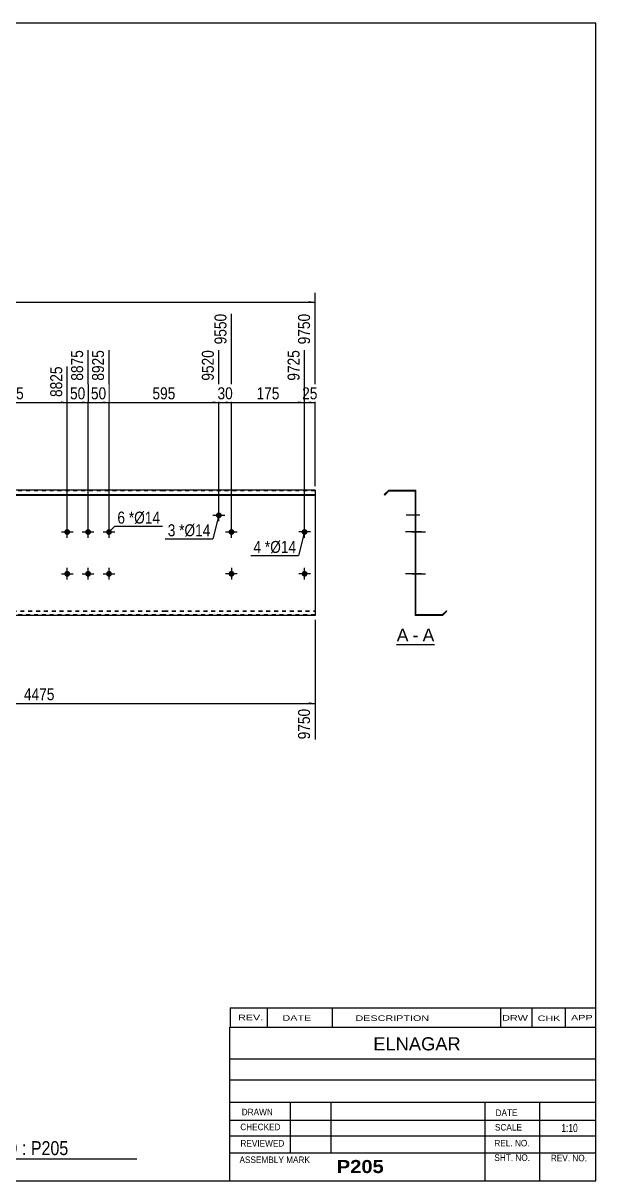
# Model space of a CAD drawing. Header units: millimetres. Extents: x -71 to 331, y -150 to 127.
# Drawn here: x 194.2 to 331.2, y -150.2 to 126.8 of the extents above; entities that cross this region are included whole.
import ezdxf

# ---------------------------------------------------------------- set-up
doc = ezdxf.new("R2010")
doc.units = ezdxf.units.MM
doc.linetypes.add('DXK_LINE_DOT1', pattern=[1.8814, 0.9407, -0.9407])
doc.styles.add('Arial', font='ARIAL.TTF', dxfattribs={"height": 0.2})
doc.styles.add('Arial Bold', font='ARIALBD.TTF', dxfattribs={"height": 0.2})
doc.styles.add('Arial Narrow', font='ARIALN.TTF', dxfattribs={"height": 0.2})

# ---------------------------------------------------------------- blocks, each defined once
blk = doc.blocks.new('Unknown-629092349-2026')
at = {"color": 5, "linetype": 'Continuous'}
for p, q in [((331.25, 126.75), (-68.75, 126.75)), ((-68.75, 126.75), (-68.75, -150.25)), ((331.25, -150.25), (331.25, 126.75)), ((-68.75, -150.25), (331.25, -150.25))]:
    blk.add_line(p, q, dxfattribs=at)
at = {"color": 174, "linetype": 'Continuous', "style": 'Arial'}
blk.add_text('Tekla structures', height=1.9102, rotation=90, dxfattribs=at).set_placement((-69.25, -149.75))
blk = doc.blocks.new('Unknown-629092349-12 - 1241')
at = {"color": 7, "linetype": 'Continuous'}
blk.add_line((283.57, -21.95), (292.6, -21.95), dxfattribs=at)
at = {"color": 0, "linetype": 'Continuous'}
blk.add_wipeout([(286.42, -21.2), (286.42, -18), (283.57, -18), (283.57, -21.2)], dxfattribs=at)
blk.add_wipeout([(288.8, -21.2), (288.8, -18), (287.38, -18), (287.38, -21.2)], dxfattribs=at)
at = {"color": 96, "linetype": 'Continuous', "style": 'Arial'}
blk.add_text('A', height=3.06, dxfattribs=at).set_placement((283.57, -21.2))
at = {"color": 0, "linetype": 'Continuous'}
blk.add_wipeout([(292.6, -21.2), (292.6, -18), (289.76, -18), (289.76, -21.2)], dxfattribs=at)
at = {"color": 96, "linetype": 'Continuous', "style": 'Arial'}
for s, p in [('A', (289.76, -21.2)), ('-', (287.38, -21.2))]:
    blk.add_text(s, height=3.06, dxfattribs=at).set_placement(p)
blk = doc.blocks.new('Part-629092349-1218 - 1203')
at = {"color": 2, "linetype": 'Continuous'}
for p, q in [((0, -15), (0, 15)), ((36.11, 15), (0, 15)), ((0, 13.94), (36.11, 13.94)), ((72.4, 15), (36.21, 15)), ((36.21, 13.94), (72.4, 13.94)), ((119.21, 15), (72.5, 15)), ((72.5, 13.94), (119.21, 13.94)), ((144.71, 15), (119.31, 15)), ((119.31, 13.94), (144.71, 13.94)), ((191.52, 15), (144.81, 15)), ((144.81, 13.94), (191.52, 13.94)), ((227.81, 15), (191.62, 15)), ((191.62, 13.94), (227.81, 13.94)), ((264.03, 15), (227.91, 15)), ((227.91, 13.94), (264.03, 13.94)), ((264.03, 15), (264.03, -15)), ((0, 13.83), (36.11, 13.83)), ((36.21, 13.83), (72.4, 13.83)), ((72.5, 13.83), (119.21, 13.83)), ((119.31, 13.83), (144.71, 13.83)), ((144.81, 13.83), (191.52, 13.83)), ((191.62, 13.83), (227.81, 13.83)), ((227.91, 13.83), (264.03, 13.83)), ((36.11, -15), (0, -15)), ((72.4, -15), (36.21, -15)), ((119.21, -15), (72.5, -15)), ((144.71, -15), (119.31, -15)), ((191.52, -15), (144.81, -15)), ((227.81, -15), (191.62, -15)), ((264.03, -15), (227.91, -15))]:
    blk.add_line(p, q, dxfattribs=at)
at = {"color": 7, "linetype": 'DXK_LINE_DOT1'}
for p, q in [((36.11, 14.85), (0, 14.85)), ((72.4, 14.85), (36.21, 14.85)), ((119.21, 14.85), (72.5, 14.85)), ((144.71, 14.85), (119.31, 14.85)), ((191.52, 14.85), (144.81, 14.85)), ((227.81, 14.85), (191.62, 14.85)), ((264.03, 14.85), (227.91, 14.85)), ((0, -13.83), (36.11, -13.83)), ((36.21, -13.83), (72.4, -13.83)), ((72.5, -13.83), (119.21, -13.83)), ((119.31, -13.83), (144.71, -13.83)), ((144.81, -13.83), (191.52, -13.83)), ((191.62, -13.83), (227.81, -13.83)), ((227.91, -13.83), (264.03, -13.83)), ((0, -13.94), (36.11, -13.94)), ((36.11, -14.85), (0, -14.85)), ((36.21, -13.94), (72.4, -13.94)), ((72.4, -14.85), (36.21, -14.85)), ((72.5, -13.94), (119.21, -13.94)), ((119.21, -14.85), (72.5, -14.85)), ((119.31, -13.94), (144.71, -13.94)), ((144.71, -14.85), (119.31, -14.85)), ((144.81, -13.94), (191.52, -13.94)), ((191.52, -14.85), (144.81, -14.85)), ((191.62, -13.94), (227.81, -13.94)), ((227.81, -14.85), (191.62, -14.85)), ((227.91, -13.94), (264.03, -13.94)), ((264.03, -14.85), (227.91, -14.85))]:
    blk.add_line(p, q, dxfattribs=at)
blk = doc.blocks.new('Bolt-629092349-1228 - 1203')
at = {"linetype": 'Continuous'}
for points in [[(204.02, 5, -1), (205.42, 5, -1)], [(209.02, 5, -1), (210.42, 5, -1)], [(214.02, 5, -1), (215.42, 5, -1)], [(204.02, -5, -1), (205.42, -5, -1)], [(209.02, -5, -1), (210.42, -5, -1)], [(214.02, -5, -1), (215.42, -5, -1)]]:
    blk.add_hatch(color=3, dxfattribs=at).paths.add_polyline_path(points)
at = {"color": 3, "linetype": 'Continuous'}
for p, q in [((204.72, 3.6), (204.72, 6.4)), ((209.72, 3.6), (209.72, 6.4)), ((214.72, 3.6), (214.72, 6.4)), ((203.32, 5), (206.12, 5)), ((208.32, 5), (211.12, 5)), ((213.32, 5), (216.12, 5)), ((203.32, -5), (206.12, -5)), ((204.72, -6.4), (204.72, -3.6)), ((208.32, -5), (211.12, -5)), ((209.72, -6.4), (209.72, -3.6)), ((213.32, -5), (216.12, -5)), ((214.72, -6.4), (214.72, -3.6))]:
    blk.add_line(p, q, dxfattribs=at)
blk = doc.blocks.new('Bolt-629092349-1232 - 1203')
at = {"linetype": 'Continuous'}
blk.add_hatch(color=3, dxfattribs=at).paths.add_polyline_path([(240.31, 8.99, -1), (241.71, 8.99, -1)])
at = {"color": 3, "linetype": 'Continuous'}
for p, q in [((239.61, 8.99), (242.41, 8.99)), ((241.01, 7.59), (241.01, 10.39))]:
    blk.add_line(p, q, dxfattribs=at)
blk = doc.blocks.new('Bolt-629092349-1233 - 1203')
at = {"linetype": 'Continuous'}
blk.add_hatch(color=3, dxfattribs=at).paths.add_polyline_path([(243.33, 5, -1), (244.73, 5, -1)])
at = {"color": 3, "linetype": 'Continuous'}
for p, q in [((244.03, 3.6), (244.03, 6.4)), ((242.63, 5), (245.43, 5))]:
    blk.add_line(p, q, dxfattribs=at)
blk = doc.blocks.new('Bolt-629092349-1234 - 1203')
at = {"linetype": 'Continuous'}
blk.add_hatch(color=3, dxfattribs=at).paths.add_polyline_path([(244.73, -5, -1), (243.33, -5, -1)])
at = {"color": 3, "linetype": 'Continuous'}
for p, q in [((245.43, -5), (242.63, -5)), ((244.03, -3.6), (244.03, -6.4))]:
    blk.add_line(p, q, dxfattribs=at)
blk = doc.blocks.new('Bolt-629092349-1235 - 1203')
at = {"linetype": 'Continuous'}
for points in [[(157.21, 5, -1), (158.61, 5, -1)], [(260.83, 5, -1), (262.23, 5, -1)]]:
    blk.add_hatch(color=3, dxfattribs=at).paths.add_polyline_path(points)
at = {"color": 3, "linetype": 'Continuous'}
for p, q in [((157.91, 3.6), (157.91, 6.4)), ((261.53, 3.6), (261.53, 6.4)), ((159.31, 5), (156.51, 5)), ((262.93, 5), (260.13, 5))]:
    blk.add_line(p, q, dxfattribs=at)
blk = doc.blocks.new('Bolt-629092349-1236 - 1203')
at = {"linetype": 'Continuous'}
for points in [[(157.21, -5, -1), (158.61, -5, -1)], [(260.83, -5, -1), (262.23, -5, -1)]]:
    blk.add_hatch(color=3, dxfattribs=at).paths.add_polyline_path(points)
at = {"color": 3, "linetype": 'Continuous'}
for p, q in [((159.31, -5), (156.51, -5)), ((157.91, -6.4), (157.91, -3.6)), ((262.93, -5), (260.13, -5)), ((261.53, -6.4), (261.53, -3.6))]:
    blk.add_line(p, q, dxfattribs=at)
blk = doc.blocks.new('Bolt-629092349-1248 - 1241')
at = {"linetype": 'Continuous'}
blk.add_hatch(color=3, dxfattribs=at).paths.add_polyline_path([(288.01, 9.69), (288.01, 8.29), (288.16, 8.29), (288.16, 9.69)])
at = {"color": 3, "linetype": 'Continuous'}
for p, q in [((289.11, 8.99), (285.81, 8.99)), ((288.16, 9.69), (288.01, 9.69)), ((288.16, 8.29), (288.01, 8.29))]:
    blk.add_line(p, q, dxfattribs=at)
blk = doc.blocks.new('Part-629092349-1243 - 1241')
at = {"color": 2, "linetype": 'Continuous'}
for p, q in [((281.66, 15), (280.6, 13.94)), ((280.6, 13.94), (280.71, 13.83)), ((280.71, 13.83), (281.73, 14.85)), ((281.66, 15), (288.16, 15)), ((281.73, 14.85), (288.01, 14.85)), ((288.01, 14.85), (288.01, -15)), ((288.16, -14.85), (288.16, 15)), ((295.47, -13.83), (294.45, -14.85)), ((295.57, -13.94), (295.47, -13.83)), ((294.51, -15), (288.01, -15)), ((294.45, -14.85), (288.16, -14.85)), ((294.51, -15), (295.57, -13.94))]:
    blk.add_line(p, q, dxfattribs=at)
blk = doc.blocks.new('Bolt-629092349-1244 - 1241')
at = {"linetype": 'Continuous'}
for points in [[(288.01, 5.7), (288.01, 4.3), (288.16, 4.3), (288.16, 5.7)], [(288.01, 5.7), (288.01, 4.3), (288.16, 4.3), (288.16, 5.7)], [(288.01, 5.7), (288.01, 4.3), (288.16, 4.3), (288.16, 5.7)], [(288.01, -4.3), (288.01, -5.7), (288.16, -5.7), (288.16, -4.3)], [(288.01, -4.3), (288.01, -5.7), (288.16, -5.7), (288.16, -4.3)], [(288.01, -4.3), (288.01, -5.7), (288.16, -5.7), (288.16, -4.3)]]:
    blk.add_hatch(color=3, dxfattribs=at).paths.add_polyline_path(points)
at = {"color": 3, "linetype": 'Continuous'}
for p, q in [((288.16, 5.7), (288.01, 5.7)), ((288.16, 5.7), (288.01, 5.7)), ((288.16, 5.7), (288.01, 5.7)), ((289.46, 5), (286.16, 5)), ((289.46, 5), (286.16, 5)), ((289.46, 5), (286.16, 5)), ((288.16, 4.3), (288.01, 4.3)), ((288.16, 4.3), (288.01, 4.3)), ((288.16, 4.3), (288.01, 4.3)), ((289.46, -5), (286.16, -5)), ((289.46, -5), (286.16, -5)), ((289.46, -5), (286.16, -5)), ((288.16, -4.3), (288.01, -4.3)), ((288.16, -4.3), (288.01, -4.3)), ((288.16, -4.3), (288.01, -4.3)), ((288.16, -5.7), (288.01, -5.7)), ((288.16, -5.7), (288.01, -5.7)), ((288.16, -5.7), (288.01, -5.7))]:
    blk.add_line(p, q, dxfattribs=at)
blk = doc.blocks.new('Bolt-629092349-1245 - 1241')
at = {"linetype": 'Continuous'}
blk.add_hatch(color=3, dxfattribs=at).paths.add_polyline_path([(288.01, 9.69), (288.01, 8.29), (288.16, 8.29), (288.16, 9.69)])
at = {"color": 3, "linetype": 'Continuous'}
for p, q in [((289.11, 8.99), (285.81, 8.99)), ((288.16, 9.69), (288.01, 9.69)), ((288.16, 8.29), (288.01, 8.29))]:
    blk.add_line(p, q, dxfattribs=at)
blk = doc.blocks.new('Bolt-629092349-1246 - 1241')
at = {"linetype": 'Continuous'}
blk.add_hatch(color=3, dxfattribs=at).paths.add_polyline_path([(288.01, 5.7), (288.01, 4.3), (288.16, 4.3), (288.16, 5.7)])
at = {"color": 3, "linetype": 'Continuous'}
for p, q in [((288.16, 5.7), (288.01, 5.7)), ((289.11, 5), (285.81, 5)), ((288.16, 4.3), (288.01, 4.3))]:
    blk.add_line(p, q, dxfattribs=at)
blk = doc.blocks.new('Bolt-629092349-1247 - 1241')
at = {"linetype": 'Continuous'}
blk.add_hatch(color=3, dxfattribs=at).paths.add_polyline_path([(288.16, -5.7), (288.16, -4.3), (288.01, -4.3), (288.01, -5.7)])
at = {"color": 3, "linetype": 'Continuous'}
for p, q in [((288.16, -4.3), (288.01, -4.3)), ((288.96, -5), (288.01, -5)), ((288.16, -5.7), (288.01, -5.7))]:
    blk.add_line(p, q, dxfattribs=at)
blk = doc.blocks.new('Bolt-629092349-1249 - 1241')
at = {"linetype": 'Continuous'}
blk.add_hatch(color=3, dxfattribs=at).paths.add_polyline_path([(288.01, 5.7), (288.01, 4.3), (288.16, 4.3), (288.16, 5.7)])
at = {"color": 3, "linetype": 'Continuous'}
for p, q in [((288.16, 5.7), (288.01, 5.7)), ((289.11, 5), (285.81, 5)), ((288.16, 4.3), (288.01, 4.3))]:
    blk.add_line(p, q, dxfattribs=at)
blk = doc.blocks.new('Bolt-629092349-1250 - 1241')
at = {"linetype": 'Continuous'}
blk.add_hatch(color=3, dxfattribs=at).paths.add_polyline_path([(288.16, -5.7), (288.16, -4.3), (288.01, -4.3), (288.01, -5.7)])
at = {"color": 3, "linetype": 'Continuous'}
for p, q in [((288.16, -4.3), (288.01, -4.3)), ((288.96, -5), (288.01, -5)), ((288.16, -5.7), (288.01, -5.7))]:
    blk.add_line(p, q, dxfattribs=at)
blk = doc.blocks.new('Bolt-629092349-1251 - 1241')
at = {"linetype": 'Continuous'}
blk.add_hatch(color=3, dxfattribs=at).paths.add_polyline_path([(288.01, 5.7), (288.01, 4.3), (288.16, 4.3), (288.16, 5.7)])
blk.add_hatch(color=3, dxfattribs=at).paths.add_polyline_path([(288.01, 5.7), (288.01, 4.3), (288.16, 4.3), (288.16, 5.7)])
at = {"color": 3, "linetype": 'Continuous'}
for p, q in [((288.01, 5.7), (288.16, 5.7)), ((288.01, 5.7), (288.16, 5.7)), ((287.21, 5), (290.51, 5)), ((287.21, 5), (290.51, 5)), ((288.01, 4.3), (288.16, 4.3)), ((288.01, 4.3), (288.16, 4.3))]:
    blk.add_line(p, q, dxfattribs=at)
blk = doc.blocks.new('Bolt-629092349-1252 - 1241')
at = {"linetype": 'Continuous'}
blk.add_hatch(color=3, dxfattribs=at).paths.add_polyline_path([(288.01, -4.3), (288.01, -5.7), (288.16, -5.7), (288.16, -4.3)])
blk.add_hatch(color=3, dxfattribs=at).paths.add_polyline_path([(288.01, -4.3), (288.01, -5.7), (288.16, -5.7), (288.16, -4.3)])
at = {"color": 3, "linetype": 'Continuous'}
for p, q in [((287.21, -5), (290.51, -5)), ((287.21, -5), (290.51, -5)), ((288.01, -4.3), (288.16, -4.3)), ((288.01, -4.3), (288.16, -4.3)), ((288.01, -5.7), (288.16, -5.7)), ((288.01, -5.7), (288.16, -5.7))]:
    blk.add_line(p, q, dxfattribs=at)
blk = doc.blocks.new('Bolt-629092349-1253 - 1241')
at = {"linetype": 'Continuous'}
for points in [[(288.01, 5.7), (288.01, 4.3), (288.16, 4.3), (288.16, 5.7)], [(288.01, 5.7), (288.01, 4.3), (288.16, 4.3), (288.16, 5.7)], [(288.01, 5.7), (288.01, 4.3), (288.16, 4.3), (288.16, 5.7)], [(288.01, -4.3), (288.01, -5.7), (288.16, -5.7), (288.16, -4.3)], [(288.01, -4.3), (288.01, -5.7), (288.16, -5.7), (288.16, -4.3)], [(288.01, -4.3), (288.01, -5.7), (288.16, -5.7), (288.16, -4.3)]]:
    blk.add_hatch(color=3, dxfattribs=at).paths.add_polyline_path(points)
at = {"color": 3, "linetype": 'Continuous'}
for p, q in [((288.16, 5.7), (288.01, 5.7)), ((288.16, 5.7), (288.01, 5.7)), ((288.16, 5.7), (288.01, 5.7)), ((289.49, 5), (285.69, 5)), ((289.49, 5), (285.69, 5)), ((289.49, 5), (285.69, 5)), ((288.16, 4.3), (288.01, 4.3)), ((288.16, 4.3), (288.01, 4.3)), ((288.16, 4.3), (288.01, 4.3)), ((289.49, -5), (285.69, -5)), ((289.49, -5), (285.69, -5)), ((289.49, -5), (285.69, -5)), ((288.16, -4.3), (288.01, -4.3)), ((288.16, -4.3), (288.01, -4.3)), ((288.16, -4.3), (288.01, -4.3)), ((288.16, -5.7), (288.01, -5.7)), ((288.16, -5.7), (288.01, -5.7)), ((288.16, -5.7), (288.01, -5.7))]:
    blk.add_line(p, q, dxfattribs=at)
blk = doc.blocks.new('Bolt-629092349-1254 - 1241')
at = {"linetype": 'Continuous'}
blk.add_hatch(color=3, dxfattribs=at).paths.add_polyline_path([(288.01, 9.69), (288.01, 8.29), (288.16, 8.29), (288.16, 9.69)])
at = {"color": 3, "linetype": 'Continuous'}
for p, q in [((289.11, 8.99), (285.81, 8.99)), ((288.16, 9.69), (288.01, 9.69)), ((288.16, 8.29), (288.01, 8.29))]:
    blk.add_line(p, q, dxfattribs=at)
blk = doc.blocks.new('Bolt-629092349-1255 - 1241')
at = {"linetype": 'Continuous'}
blk.add_hatch(color=3, dxfattribs=at).paths.add_polyline_path([(288.01, 5.7), (288.01, 4.3), (288.16, 4.3), (288.16, 5.7)])
at = {"color": 3, "linetype": 'Continuous'}
for p, q in [((288.16, 5.7), (288.01, 5.7)), ((289.11, 5), (285.81, 5)), ((288.16, 4.3), (288.01, 4.3))]:
    blk.add_line(p, q, dxfattribs=at)
blk = doc.blocks.new('Bolt-629092349-1256 - 1241')
at = {"linetype": 'Continuous'}
blk.add_hatch(color=3, dxfattribs=at).paths.add_polyline_path([(288.16, -5.7), (288.16, -4.3), (288.01, -4.3), (288.01, -5.7)])
at = {"color": 3, "linetype": 'Continuous'}
for p, q in [((288.99, -5), (287.99, -5)), ((288.16, -4.3), (288.01, -4.3)), ((288.16, -5.7), (288.01, -5.7))]:
    blk.add_line(p, q, dxfattribs=at)
blk = doc.blocks.new('Bolt-629092349-1257 - 1241')
at = {"linetype": 'Continuous'}
blk.add_hatch(color=3, dxfattribs=at).paths.add_polyline_path([(288.01, 9.69), (288.01, 8.29), (288.16, 8.29), (288.16, 9.69)])
at = {"color": 3, "linetype": 'Continuous'}
for p, q in [((289.11, 8.99), (285.81, 8.99)), ((288.16, 9.69), (288.01, 9.69)), ((288.16, 8.29), (288.01, 8.29))]:
    blk.add_line(p, q, dxfattribs=at)
blk = doc.blocks.new('Bolt-629092349-1258 - 1241')
at = {"linetype": 'Continuous'}
blk.add_hatch(color=3, dxfattribs=at).paths.add_polyline_path([(288.01, 5.7), (288.01, 4.3), (288.16, 4.3), (288.16, 5.7)])
at = {"color": 3, "linetype": 'Continuous'}
for p, q in [((288.16, 5.7), (288.01, 5.7)), ((289.11, 5), (285.81, 5)), ((288.16, 4.3), (288.01, 4.3))]:
    blk.add_line(p, q, dxfattribs=at)
blk = doc.blocks.new('Bolt-629092349-1259 - 1241')
at = {"linetype": 'Continuous'}
blk.add_hatch(color=3, dxfattribs=at).paths.add_polyline_path([(288.16, -5.7), (288.16, -4.3), (288.01, -4.3), (288.01, -5.7)])
at = {"color": 3, "linetype": 'Continuous'}
for p, q in [((288.99, -5), (287.99, -5)), ((288.16, -4.3), (288.01, -4.3)), ((288.16, -5.7), (288.01, -5.7))]:
    blk.add_line(p, q, dxfattribs=at)
blk = doc.blocks.new('Bolt-629092349-1260 - 1241')
at = {"linetype": 'Continuous'}
blk.add_hatch(color=3, dxfattribs=at).paths.add_polyline_path([(288.01, 5.7), (288.01, 4.3), (288.16, 4.3), (288.16, 5.7)])
blk.add_hatch(color=3, dxfattribs=at).paths.add_polyline_path([(288.01, 5.7), (288.01, 4.3), (288.16, 4.3), (288.16, 5.7)])
at = {"color": 3, "linetype": 'Continuous'}
for p, q in [((288.01, 5.7), (288.16, 5.7)), ((288.01, 5.7), (288.16, 5.7)), ((287.19, 5), (290.49, 5)), ((287.19, 5), (290.49, 5)), ((288.01, 4.3), (288.16, 4.3)), ((288.01, 4.3), (288.16, 4.3))]:
    blk.add_line(p, q, dxfattribs=at)
blk = doc.blocks.new('Bolt-629092349-1261 - 1241')
at = {"linetype": 'Continuous'}
blk.add_hatch(color=3, dxfattribs=at).paths.add_polyline_path([(288.01, -4.3), (288.01, -5.7), (288.16, -5.7), (288.16, -4.3)])
blk.add_hatch(color=3, dxfattribs=at).paths.add_polyline_path([(288.01, -4.3), (288.01, -5.7), (288.16, -5.7), (288.16, -4.3)])
at = {"color": 3, "linetype": 'Continuous'}
for p, q in [((287.19, -5), (290.49, -5)), ((287.19, -5), (290.49, -5)), ((288.01, -4.3), (288.16, -4.3)), ((288.01, -4.3), (288.16, -4.3)), ((288.01, -5.7), (288.16, -5.7)), ((288.01, -5.7), (288.16, -5.7))]:
    blk.add_line(p, q, dxfattribs=at)
blk = doc.blocks.new('Bolt-629092349-1262 - 1241')
at = {"linetype": 'Continuous'}
for points in [[(288.16, 4.3), (288.16, 5.7), (288.01, 5.7), (288.01, 4.3)], [(288.16, -5.7), (288.16, -4.3), (288.01, -4.3), (288.01, -5.7)]]:
    blk.add_hatch(color=3, dxfattribs=at).paths.add_polyline_path(points)
at = {"color": 3, "linetype": 'Continuous'}
for p, q in [((288.16, 5.7), (288.01, 5.7)), ((288.16, 5), (286.01, 5)), ((288.16, 4.3), (288.01, 4.3)), ((288.16, -5), (286.01, -5)), ((288.16, -4.3), (288.01, -4.3)), ((288.16, -5.7), (288.01, -5.7))]:
    blk.add_line(p, q, dxfattribs=at)
blk = doc.blocks.new('StraightDimension-629092349-1279 - 1203')
at = {"linetype": 'Continuous'}
blk.add_hatch(color=7, dxfattribs=at).paths.add_polyline_path([(239.51, 36.25), (241.01, 36), (239.51, 35.75)])
at = {"color": 7, "linetype": 'Continuous'}
for p, q in [((214.72, 6), (214.72, 48.51)), ((241.01, 9.99), (241.01, 48.51)), ((214.72, 36), (241.01, 36))]:
    blk.add_line(p, q, dxfattribs=at)
at = {"color": 0, "linetype": 'Continuous'}
blk.add_wipeout([(240.41, 49.11), (236.21, 49.11), (236.21, 40.6), (240.41, 40.6)], dxfattribs=at)
at = {"color": 0}
blk.add_wipeout([(231.21, 36.15), (231.21, 40.35), (224.52, 40.35), (224.52, 36.15)], dxfattribs=at)
at = {"color": 3, "linetype": 'Continuous', "style": 'Arial Narrow'}
blk.add_text('9520', height=2.863, rotation=90.0002, dxfattribs=at).set_placement((239.81, 41.2))
at = {"color": 3, "style": 'Arial Narrow'}
blk.add_text('595', height=2.863, dxfattribs=at).set_placement((225.12, 36.75))
blk = doc.blocks.new('StraightDimension-629092349-1411 - 1203')
at = {"linetype": 'Continuous'}
for points in [[(1.5, 59.75), (0, 60), (1.5, 60.25)], [(262.53, 60.25), (264.03, 60), (262.53, 59.75)]]:
    blk.add_hatch(color=7, dxfattribs=at).paths.add_polyline_path(points)
at = {"color": 7, "linetype": 'Continuous'}
for p, q in [((0, 16), (0, 62.25)), ((264.03, 16), (264.03, 62.25)), ((0, 60), (264.03, 60))]:
    blk.add_line(p, q, dxfattribs=at)
at = {"color": 0}
blk.add_wipeout([(136.27, 60.15), (136.27, 64.35), (127.76, 64.35), (127.76, 60.15)], dxfattribs=at)
at = {"color": 3, "style": 'Arial Narrow'}
blk.add_text('9750', height=2.863, dxfattribs=at).set_placement((128.36, 60.75))
blk = doc.blocks.new('StraightDimension-629092349-1282 - 1203')
at = {"linetype": 'Continuous'}
blk.add_hatch(color=7, dxfattribs=at).paths.add_polyline_path([(203.22, 36.25), (204.72, 36), (203.22, 35.75)])
at = {"color": 7, "linetype": 'Continuous'}
for p, q in [((178.42, 9.99), (178.42, 57.21)), ((204.72, 6), (204.72, 44.61)), ((178.42, 36), (204.72, 36))]:
    blk.add_line(p, q, dxfattribs=at)
at = {"color": 0, "linetype": 'Continuous'}
blk.add_wipeout([(204.12, 45.21), (199.92, 45.21), (199.92, 36.7), (204.12, 36.7)], dxfattribs=at)
at = {"color": 0}
blk.add_wipeout([(194.91, 36.15), (194.91, 40.35), (188.23, 40.35), (188.23, 36.15)], dxfattribs=at)
at = {"color": 3, "linetype": 'Continuous', "style": 'Arial Narrow'}
blk.add_text('8825', height=2.863, rotation=90.0002, dxfattribs=at).set_placement((203.52, 37.3))
at = {"color": 3, "style": 'Arial Narrow'}
blk.add_text('595', height=2.863, dxfattribs=at).set_placement((188.83, 36.75))
blk = doc.blocks.new('StraightDimension-629092349-1280 - 1203')
at = {"linetype": 'Continuous'}
blk.add_hatch(color=7, dxfattribs=at).paths.add_polyline_path([(213.22, 36.25), (214.72, 36), (213.22, 35.75)])
at = {"color": 7, "linetype": 'Continuous'}
for p, q in [((209.72, 6), (209.72, 48.51)), ((214.72, 6), (214.72, 48.51)), ((209.72, 36), (214.72, 36))]:
    blk.add_line(p, q, dxfattribs=at)
at = {"color": 0}
blk.add_wipeout([(214.65, 36.15), (214.65, 40.35), (209.79, 40.35), (209.79, 36.15)], dxfattribs=at)
at = {"color": 0, "linetype": 'Continuous'}
blk.add_wipeout([(214.12, 49.11), (209.92, 49.11), (209.92, 40.6), (214.12, 40.6)], dxfattribs=at)
at = {"color": 3, "linetype": 'Continuous', "style": 'Arial Narrow'}
blk.add_text('8925', height=2.863, rotation=90.0002, dxfattribs=at).set_placement((213.52, 41.2))
at = {"color": 3, "style": 'Arial Narrow'}
blk.add_text('50', height=2.863, dxfattribs=at).set_placement((210.39, 36.75))
blk = doc.blocks.new('StraightDimension-629092349-1369 - 1203')
at = {"linetype": 'Continuous'}
blk.add_hatch(color=7, dxfattribs=at).paths.add_polyline_path([(262.53, -35.75), (264.03, -36), (262.53, -36.25)])
at = {"color": 7, "linetype": 'Continuous'}
for p, q in [((132.01, -6), (132.01, -44.61)), ((264.03, -16), (264.03, -44.61)), ((132.01, -36), (264.03, -36))]:
    blk.add_line(p, q, dxfattribs=at)
at = {"color": 0}
blk.add_wipeout([(202.28, -35.85), (202.28, -31.65), (193.76, -31.65), (193.76, -35.85)], dxfattribs=at)
at = {"color": 0, "linetype": 'Continuous'}
blk.add_wipeout([(263.43, -36.7), (259.23, -36.7), (259.23, -45.21), (263.43, -45.21)], dxfattribs=at)
at = {"color": 3, "style": 'Arial Narrow'}
blk.add_text('4475', height=2.863, dxfattribs=at).set_placement((194.36, -35.25))
at = {"color": 3, "linetype": 'Continuous', "style": 'Arial Narrow'}
blk.add_text('9750', height=2.863, rotation=90.0002, dxfattribs=at).set_placement((262.83, -44.61))
blk = doc.blocks.new('StraightDimension-629092349-1281 - 1203')
at = {"linetype": 'Continuous'}
blk.add_hatch(color=7, dxfattribs=at).paths.add_polyline_path([(208.22, 36.25), (209.72, 36), (208.22, 35.75)])
at = {"color": 7, "linetype": 'Continuous'}
for p, q in [((209.72, 6), (209.72, 48.51)), ((204.72, 6), (204.72, 44.61)), ((204.72, 36), (209.72, 36))]:
    blk.add_line(p, q, dxfattribs=at)
at = {"color": 0}
blk.add_wipeout([(209.65, 36.15), (209.65, 40.35), (204.79, 40.35), (204.79, 36.15)], dxfattribs=at)
at = {"color": 0, "linetype": 'Continuous'}
blk.add_wipeout([(209.12, 49.11), (204.92, 49.11), (204.92, 40.6), (209.12, 40.6)], dxfattribs=at)
at = {"color": 3, "linetype": 'Continuous', "style": 'Arial Narrow'}
blk.add_text('8875', height=2.863, rotation=90.0002, dxfattribs=at).set_placement((208.52, 41.2))
at = {"color": 3, "style": 'Arial Narrow'}
blk.add_text('50', height=2.863, dxfattribs=at).set_placement((205.39, 36.75))
blk = doc.blocks.new('StraightDimension-629092349-1276 - 1203')
at = {"linetype": 'Continuous'}
blk.add_hatch(color=7, dxfattribs=at).paths.add_polyline_path([(262.53, 36.25), (264.03, 36), (262.53, 35.75)])
at = {"color": 7, "linetype": 'Continuous'}
for p, q in [((264.03, 16), (264.03, 57.21)), ((261.53, 6), (261.53, 48.51)), ((261.53, 36), (264.03, 36))]:
    blk.add_line(p, q, dxfattribs=at)
at = {"color": 0, "linetype": 'Continuous'}
blk.add_wipeout([(263.43, 57.81), (259.23, 57.81), (259.23, 49.3), (263.43, 49.3)], dxfattribs=at)
at = {"color": 0}
blk.add_wipeout([(265.2, 36.15), (265.2, 40.35), (260.35, 40.35), (260.35, 36.15)], dxfattribs=at)
at = {"color": 3, "linetype": 'Continuous', "style": 'Arial Narrow'}
blk.add_text('9750', height=2.863, rotation=90.0002, dxfattribs=at).set_placement((262.83, 49.9))
at = {"color": 3, "style": 'Arial Narrow'}
blk.add_text('25', height=2.863, dxfattribs=at).set_placement((260.95, 36.75))
blk = doc.blocks.new('StraightDimension-629092349-1277 - 1203')
at = {"linetype": 'Continuous'}
blk.add_hatch(color=7, dxfattribs=at).paths.add_polyline_path([(260.03, 36.25), (261.53, 36), (260.03, 35.75)])
at = {"color": 7, "linetype": 'Continuous'}
for p, q in [((244.03, 6), (244.03, 57.21)), ((261.53, 6), (261.53, 48.51)), ((244.03, 36), (261.53, 36))]:
    blk.add_line(p, q, dxfattribs=at)
at = {"color": 0}
blk.add_wipeout([(256.12, 36.15), (256.12, 40.35), (249.43, 40.35), (249.43, 36.15)], dxfattribs=at)
at = {"color": 0, "linetype": 'Continuous'}
blk.add_wipeout([(260.93, 49.11), (256.73, 49.11), (256.73, 40.6), (260.93, 40.6)], dxfattribs=at)
at = {"color": 3, "linetype": 'Continuous', "style": 'Arial Narrow'}
blk.add_text('9725', height=2.863, rotation=90.0002, dxfattribs=at).set_placement((260.33, 41.2))
at = {"color": 3, "style": 'Arial Narrow'}
blk.add_text('175', height=2.863, dxfattribs=at).set_placement((250.03, 36.75))
blk = doc.blocks.new('StraightDimension-629092349-1278 - 1203')
at = {"linetype": 'Continuous'}
blk.add_hatch(color=7, dxfattribs=at).paths.add_polyline_path([(242.53, 36.25), (244.03, 36), (242.53, 35.75)])
at = {"color": 7, "linetype": 'Continuous'}
for p, q in [((244.03, 6), (244.03, 57.21)), ((241.01, 9.99), (241.01, 48.51)), ((241.01, 36), (244.03, 36))]:
    blk.add_line(p, q, dxfattribs=at)
at = {"color": 0, "linetype": 'Continuous'}
blk.add_wipeout([(243.43, 57.81), (239.23, 57.81), (239.23, 49.3), (243.43, 49.3)], dxfattribs=at)
at = {"color": 0}
blk.add_wipeout([(244.95, 36.15), (244.95, 40.35), (240.09, 40.35), (240.09, 36.15)], dxfattribs=at)
at = {"color": 3, "linetype": 'Continuous', "style": 'Arial Narrow'}
blk.add_text('9550', height=2.863, rotation=90.0002, dxfattribs=at).set_placement((242.83, 49.9))
at = {"color": 3, "style": 'Arial Narrow'}
blk.add_text('30', height=2.863, dxfattribs=at).set_placement((240.69, 36.75))
blk = doc.blocks.new('CBS_CALLOFF-629092349-2104')
at = {"color": 7, "linetype": 'Continuous'}
blk.add_line((105.13, -144.98), (221.36, -145), dxfattribs=at)
at = {"color": 3, "linetype": 'Continuous', "style": 'Arial Narrow'}
blk.add_text('QTY= 4 Nos.      COLD FORMED     MKD : P205', height=3.3405, dxfattribs=at).set_placement((122.13, -144.09))
blk = doc.blocks.new('CBS_NAME_BLOG-629092349-2105')
at = {"color": 7, "linetype": 'Continuous'}
for p, q in [((243.66, -113.5), (331.18, -113.5)), ((243.66, -150.21), (243.66, -113.5)), ((243.66, -121.04), (331.18, -121.04)), ((243.73, -126.09), (331.25, -126.09)), ((243.66, -131.46), (331.18, -131.46)), ((258.18, -143.57), (258.18, -131.47)), ((267.87, -143.54), (267.87, -131.47)), ((304.78, -150.21), (304.78, -131.48)), ((317.83, -150.21), (317.83, -131.47)), ((243.67, -135.76), (331.25, -135.74)), ((243.66, -139.51), (331.18, -139.51)), ((243.66, -143.55), (331.18, -143.55)), ((243.66, -150.25), (331.25, -150.25))]:
    blk.add_line(p, q, dxfattribs=at)
at = {"color": 3, "linetype": 'Continuous', "style": 'Arial'}
blk.add_text('ELNAGAR', height=3.133, dxfattribs=at).set_placement((277.98, -119.03))
at = {"color": 3, "linetype": 'Continuous'}
for s, height, style, width, p in [('DRAWN', 1.566, 'Arial', 0.9, (246.49, -134.57)), ('DATE', 1.566, 'Arial', 0.9, (307.25, -134.73)), ('CHECKED', 1.566, 'Arial', 0.9, (246.14, -138.14)), ('SCALE', 1.566, 'Arial', 0.9, (307.1, -138.21)), ('1:10', 1.957, 'Arial Narrow', 0.9, (322.99, -138.57)), ('REVIEWED', 1.566, 'Arial', 0.9, (246.18, -142.06)), ('REL. NO.', 1.566, 'Arial', 0.9, (306.96, -142.01)), ('SHT. NO.', 1.566, 'Arial', 0.9, (306.96, -145.48)), ('REV. NO.', 1.566, 'Arial', 0.9, (320.48, -145.57)), ('ASSEMBLY MARK', 1.5663, 'Arial', 0.9, (245.96, -145.99)), ('P205', 3.131, 'Arial Bold', 1.1, (269.24, -148.39))]:
    blk.add_text(s, height=height, dxfattribs=dict(at, style=style, width=width)).set_placement(p)
blk = doc.blocks.new('CBS_REVISION-629092349-2106')
at = {"color": 7, "linetype": 'Continuous'}
for p, q in [((243.74, -108.87), (331.24, -108.87)), ((243.74, -108.87), (243.74, -113.5)), ((252.54, -108.87), (252.54, -113.5)), ((268.13, -108.87), (268.13, -113.44)), ((308.39, -108.87), (308.39, -113.5)), ((315.93, -108.87), (315.93, -113.5)), ((323.88, -108.87), (323.88, -113.5)), ((243.74, -113.5), (331.24, -113.5))]:
    blk.add_line(p, q, dxfattribs=at)
at = {"color": 7, "style": 'Arial Narrow', "width": 1.7}
for s, height, p in [('REV.', 1.326, (245.6, -111.82)), ('DATE', 1.326, (256.23, -111.94)), ('DESCRIPTION', 1.3257, (273.71, -111.99)), ('DRW', 1.326, (308.82, -111.93)), ('CHK', 1.326, (317.31, -112.02)), ('APP', 1.326, (325.31, -111.87))]:
    blk.add_text(s, height=height, dxfattribs=at).set_placement(p)
blk = doc.blocks.new('Mark-629092349-1456 - 1203')
at = {"color": 0}
blk.add_wipeout([(218.56, 7.01), (218.56, 10.01), (216.73, 10.01), (216.73, 7.01)], dxfattribs=at)
blk.add_wipeout([(218.56, 7.01), (218.56, 10.01), (216.73, 10.01), (216.73, 7.01)], dxfattribs=at)
at = {"color": 7, "linetype": 'Continuous'}
blk.add_line((214.72, 5), (216.13, 6.41), dxfattribs=at)
at = {"color": 0}
blk.add_wipeout([(220.74, 7.01), (220.74, 10.01), (219.46, 10.01), (219.46, 7.01)], dxfattribs=at)
blk.add_wipeout([(220.74, 7.01), (220.74, 10.01), (219.46, 10.01), (219.46, 7.01)], dxfattribs=at)
at = {"color": 3, "style": 'Arial Narrow'}
blk.add_text('6', height=2.86, dxfattribs=at).set_placement((216.73, 7.01))
at = {"color": 0}
blk.add_wipeout([(226.95, 7.01), (226.95, 10.01), (220.74, 10.01), (220.74, 7.01)], dxfattribs=at)
blk.add_wipeout([(226.95, 7.01), (226.95, 10.01), (220.74, 10.01), (220.74, 7.01)], dxfattribs=at)
at = {"color": 7, "linetype": 'Continuous'}
blk.add_line((216.13, 6.41), (227.55, 6.41), dxfattribs=at)
at = {"color": 3, "style": 'Arial Narrow'}
for s, height, p in [('*', 2.86, (219.46, 7.01)), ('Ø14', 2.863, (220.74, 7.01))]:
    blk.add_text(s, height=height, dxfattribs=at).set_placement(p)
blk = doc.blocks.new('MarkSet-629092349-1446 - 1203')
at = {"color": 0}
blk.add_wipeout([(230.61, 3.98), (230.61, 6.98), (228.78, 6.98), (228.78, 3.98)], dxfattribs=at)
blk.add_wipeout([(230.61, 3.98), (230.61, 6.98), (228.78, 6.98), (228.78, 3.98)], dxfattribs=at)
blk.add_wipeout([(232.78, 3.98), (232.78, 6.98), (231.51, 6.98), (231.51, 3.98)], dxfattribs=at)
blk.add_wipeout([(232.78, 3.98), (232.78, 6.98), (231.51, 6.98), (231.51, 3.98)], dxfattribs=at)
at = {"color": 3, "style": 'Arial Narrow'}
blk.add_text('3', height=2.86, dxfattribs=at).set_placement((228.78, 3.98))
at = {"color": 0}
blk.add_wipeout([(239, 3.98), (239, 6.98), (232.78, 6.98), (232.78, 3.98)], dxfattribs=at)
blk.add_wipeout([(239, 3.98), (239, 6.98), (232.78, 6.98), (232.78, 3.98)], dxfattribs=at)
at = {"color": 7, "linetype": 'Continuous'}
for p in [(241.01, 8.99), (228.18, 3.38)]:
    blk.add_line(p, (239.6, 3.38), dxfattribs=at)
at = {"color": 3, "style": 'Arial Narrow'}
for s, height, p in [('*', 2.86, (231.51, 3.98)), ('Ø14', 2.863, (232.78, 3.98))]:
    blk.add_text(s, height=height, dxfattribs=at).set_placement(p)
blk = doc.blocks.new('MarkSet-629092349-1452 - 1203')
at = {"color": 0}
blk.add_wipeout([(251.12, -0.01), (251.12, 2.99), (249.29, 2.99), (249.29, -0.01)], dxfattribs=at)
blk.add_wipeout([(251.12, -0.01), (251.12, 2.99), (249.29, 2.99), (249.29, -0.01)], dxfattribs=at)
blk.add_wipeout([(253.3, -0.01), (253.3, 2.99), (252.02, 2.99), (252.02, -0.01)], dxfattribs=at)
blk.add_wipeout([(253.3, -0.01), (253.3, 2.99), (252.02, 2.99), (252.02, -0.01)], dxfattribs=at)
at = {"color": 3, "style": 'Arial Narrow'}
blk.add_text('4', height=2.86, dxfattribs=at).set_placement((249.29, -0.01))
at = {"color": 0}
blk.add_wipeout([(259.51, -0.01), (259.51, 2.99), (253.3, 2.99), (253.3, -0.01)], dxfattribs=at)
blk.add_wipeout([(259.51, -0.01), (259.51, 2.99), (253.3, 2.99), (253.3, -0.01)], dxfattribs=at)
at = {"color": 7, "linetype": 'Continuous'}
for p in [(261.53, 5), (248.69, -0.61)]:
    blk.add_line(p, (260.11, -0.61), dxfattribs=at)
at = {"color": 3, "style": 'Arial Narrow'}
for s, height, p in [('*', 2.86, (252.02, -0.01)), ('Ø14', 2.863, (253.3, -0.01))]:
    blk.add_text(s, height=height, dxfattribs=at).set_placement(p)

msp = doc.modelspace()

# ---------------------------------------------------------------- block references
for name in ['Unknown-629092349-2026', 'Part-629092349-1218 - 1203', 'Part-629092349-1243 - 1241', 'Bolt-629092349-1232 - 1203', 'Bolt-629092349-1248 - 1241', 'Bolt-629092349-1245 - 1241', 'Bolt-629092349-1254 - 1241', 'Bolt-629092349-1257 - 1241', 'Bolt-629092349-1235 - 1203', 'Bolt-629092349-1228 - 1203', 'Bolt-629092349-1233 - 1203', 'Bolt-629092349-1253 - 1241', 'Bolt-629092349-1246 - 1241', 'Bolt-629092349-1249 - 1241', 'Bolt-629092349-1255 - 1241', 'Bolt-629092349-1258 - 1241', 'Bolt-629092349-1262 - 1241', 'Bolt-629092349-1244 - 1241', 'Bolt-629092349-1260 - 1241', 'Bolt-629092349-1251 - 1241', 'Bolt-629092349-1236 - 1203', 'Bolt-629092349-1234 - 1203', 'Bolt-629092349-1261 - 1241', 'Bolt-629092349-1252 - 1241', 'Bolt-629092349-1256 - 1241', 'Bolt-629092349-1259 - 1241', 'Bolt-629092349-1247 - 1241', 'Bolt-629092349-1250 - 1241', 'CBS_REVISION-629092349-2106', 'CBS_NAME_BLOG-629092349-2105', 'CBS_CALLOFF-629092349-2104']:
    msp.add_blockref(name, (0, 0))

# ---------------------------------------------------------------- next in the draw order: block references
for name in ['StraightDimension-629092349-1279 - 1203', 'StraightDimension-629092349-1369 - 1203', 'Unknown-629092349-12 - 1241']:
    msp.add_blockref(name, (0, 0))

# ---------------------------------------------------------------- next in the draw order: block references
msp.add_blockref('StraightDimension-629092349-1411 - 1203', (0, 0))

# ---------------------------------------------------------------- next in the draw order: block references
for name in ['StraightDimension-629092349-1282 - 1203', 'StraightDimension-629092349-1276 - 1203', 'StraightDimension-629092349-1280 - 1203']:
    msp.add_blockref(name, (0, 0))

# ---------------------------------------------------------------- next in the draw order: block references
for name in ['StraightDimension-629092349-1277 - 1203', 'StraightDimension-629092349-1281 - 1203', 'Mark-629092349-1456 - 1203']:
    msp.add_blockref(name, (0, 0))

# ---------------------------------------------------------------- next in the draw order: block references
for name in ['StraightDimension-629092349-1278 - 1203', 'MarkSet-629092349-1452 - 1203']:
    msp.add_blockref(name, (0, 0))

# ---------------------------------------------------------------- next in the draw order: block references
msp.add_blockref('MarkSet-629092349-1446 - 1203', (0, 0))

doc.saveas('drawing.dxf')
